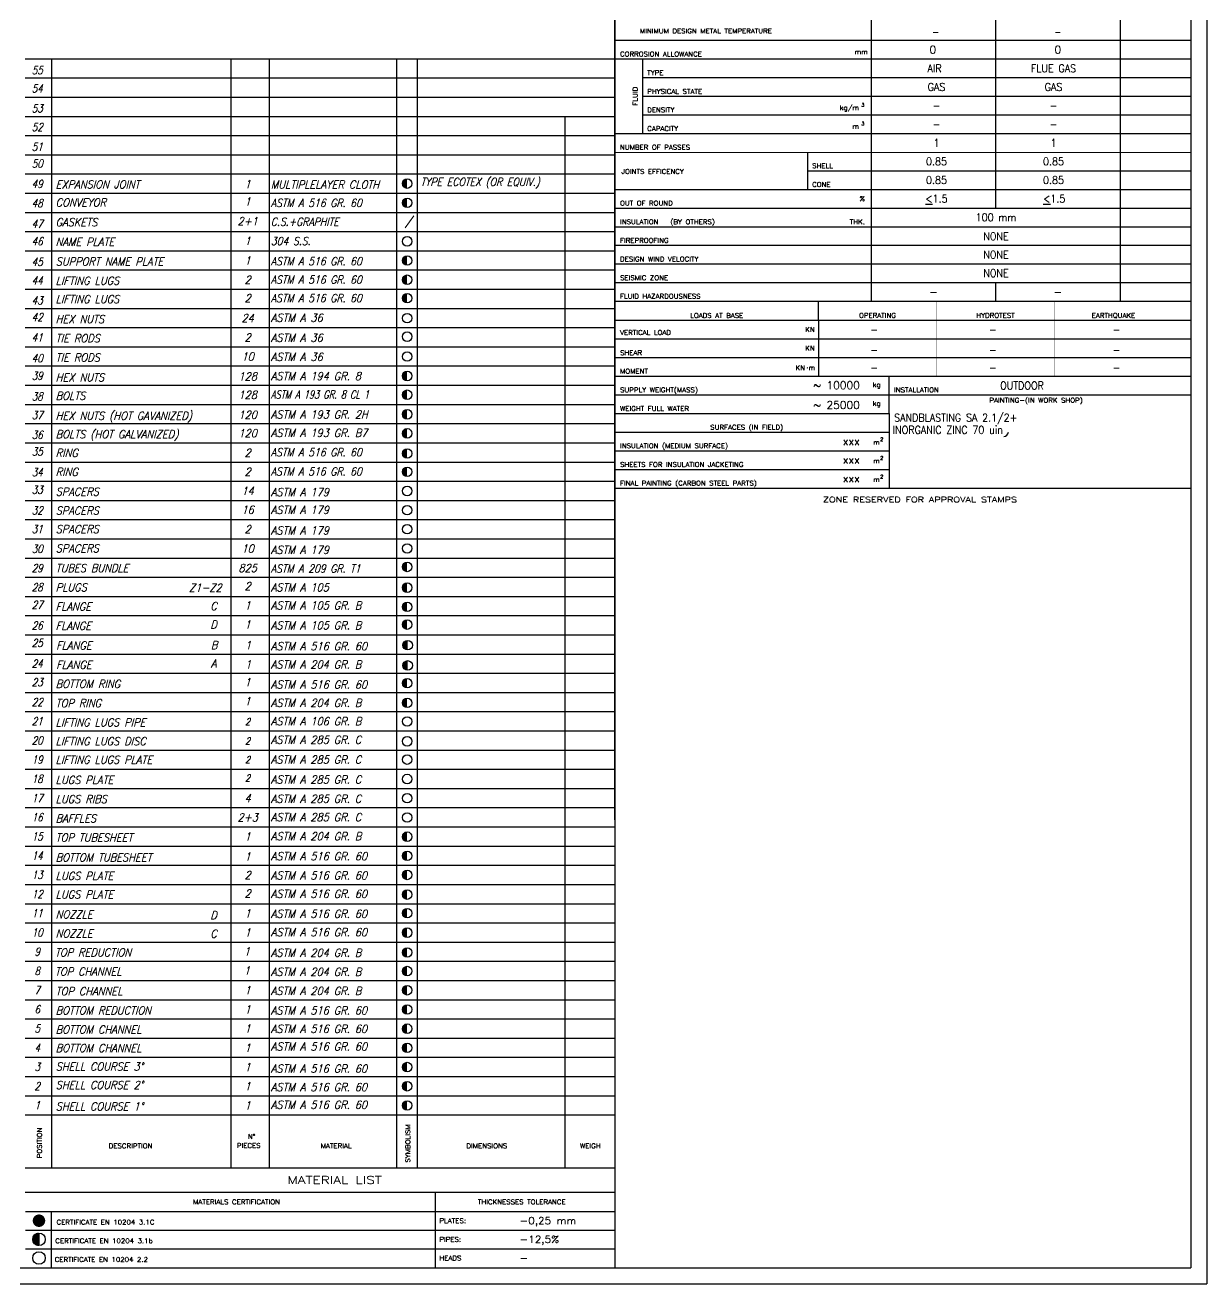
# Model space of a CAD drawing. Extents: x -16931 to 6849, y 1865 to 18685.
# Drawn here: x -537 to 6849, y 1865 to 9730 of the extents above; entities that cross this region are included whole.
import ezdxf
from ezdxf.enums import TextEntityAlignment as Align

# ---------------------------------------------------------------- set-up
doc = ezdxf.new("R2010")
doc.units = 0
doc.header["$LTSCALE"] = 200
doc.header["$MEASUREMENT"] = 0
doc.linetypes.add('AUSGEZOGEN', pattern=[0])
doc.layers.get('0').update_dxf_attribs({"linetype": 'CONTINUOUS'})
for name, color, linetype in [('QUOTE', 1, 'CONTINUOUS'), ('SC', 1, 'CONTINUOUS'), ('TABELLE', 3, 'CONTINUOUS')]:
    doc.layers.add(name, color=color, linetype=linetype)
doc.styles.add('ROMANS', font='romans.shx', dxfattribs={"width": 0.9, "oblique": 15, "height": 60})

# ---------------------------------------------------------------- blocks, each defined once
blk = doc.blocks.new('*X1')
at = {"color": 0}
for p, q in [((658, 386.65), (659.95, 388.6)), ((658, 386.47), (660, 388.47)), ((658.01, 386.84), (659.76, 388.59)), ((658.05, 387.05), (659.55, 388.55)), ((658.13, 387.31), (659.29, 388.47)), ((660, 387.58), (659.16, 388.42)), ((660, 387.76), (659.29, 388.47)), ((660, 387.93), (659.42, 388.51)), ((660, 388.11), (659.56, 388.55)), ((660, 388.29), (659.71, 388.58)), ((660, 388.46), (659.87, 388.6)), ((659.97, 384.6), (658, 386.57)), ((660, 384.75), (658.01, 386.75)), ((659.79, 384.61), (658.01, 386.39)), ((658.02, 386.31), (660, 388.29)), ((660, 384.93), (658.02, 386.9)), ((658.05, 386.17), (660, 388.12)), ((660, 385.1), (658.05, 387.05)), ((659.57, 384.65), (658.05, 386.17)), ((658.08, 386.03), (660, 387.94)), ((660, 385.28), (658.09, 387.19)), ((659.33, 384.72), (658.12, 385.93)), ((658.13, 385.89), (660, 387.76)), ((660, 385.46), (658.14, 387.32)), ((658.18, 385.77), (660, 387.59)), ((660, 385.63), (658.19, 387.45)), ((658.24, 385.65), (660, 387.41)), ((660, 385.81), (658.25, 387.56)), ((659, 384.87), (658.27, 385.6)), ((658.3, 387.66), (658.94, 388.3)), ((658.3, 385.54), (660, 387.23)), ((660, 385.99), (658.31, 387.67)), ((660, 386.16), (658.38, 387.78)), ((658.38, 385.43), (660, 387.06)), ((658.45, 385.33), (660, 386.88)), ((660, 386.34), (658.46, 387.88)), ((658.54, 385.24), (660, 386.7)), ((660, 386.52), (658.55, 387.97)), ((658.62, 385.15), (660, 386.53)), ((660, 386.69), (658.63, 388.06)), ((658.72, 385.07), (660, 386.35)), ((660, 386.87), (658.73, 388.14)), ((658.82, 384.99), (660, 386.17)), ((660, 387.05), (658.83, 388.22)), ((658.92, 384.92), (660, 386)), ((660, 387.23), (658.93, 388.29)), ((659.03, 384.85), (660, 385.82)), ((660, 387.4), (659.04, 388.36)), ((659.15, 384.79), (660, 385.64)), ((659.27, 384.74), (660, 385.47)), ((659.4, 384.69), (660, 385.29)), ((659.54, 384.65), (660, 385.11)), ((659.69, 384.62), (660, 384.94)), ((659.85, 384.61), (660, 384.76))]:
    blk.add_line(p, q, dxfattribs=at)

msp = doc.modelspace()

# ---------------------------------------------------------------- hatches: boundary and pattern name
at = {"layer": 'SC'}
for points in [[(1850.7, 8770.2, 0.414214), (1821, 8740.5, 0.414214), (1850.7, 8710.7)], [(1850.7, 8650.1, 0.414214), (1821, 8620.4, 0.414214), (1850.7, 8590.6)], [(1850.7, 8289.3, 0.414214), (1821, 8259.6, 0.414214), (1850.7, 8229.8)], [(1850.7, 8169.3, 0.414214), (1821, 8139.6, 0.414214), (1850.7, 8109.8)], [(1850.7, 8054.1, 0.414214), (1821, 8024.4, 0.414214), (1850.7, 7994.6)], [(1850.7, 7568, 0.414214), (1821, 7538.3, 0.414214), (1850.7, 7508.5)], [(1850.7, 7450.7, 0.414214), (1821, 7421, 0.414214), (1850.7, 7391.3)], [(1850.7, 7328.4, 0.414214), (1821, 7298.7, 0.414214), (1850.7, 7269)], [(1850.7, 7209.3, 0.414214), (1821, 7179.6, 0.414214), (1850.7, 7149.8)], [(1850.7, 7083.5, 0.414214), (1821, 7053.8, 0.414214), (1850.7, 7024)], [(1850.7, 6969.3, 0.414214), (1821, 6939.6, 0.414214), (1850.7, 6909.8)], [(1850.7, 6374.7, 0.414214), (1821, 6345, 0.414214), (1850.7, 6315.2)], [(1850.7, 6245.4, 0.414214), (1821, 6215.6, 0.414214), (1850.7, 6185.9)], [(1850.7, 6125, 0.414214), (1821, 6095.3, 0.414214), (1850.7, 6065.5)], [(1850.7, 6014.3, 0.414214), (1821, 5984.6, 0.414214), (1850.7, 5954.8)], [(1853.8, 5885.8, 0.414214), (1824.1, 5856, 0.414214), (1853.8, 5826.3)], [(1853.8, 5759.6, 0.414214), (1824.1, 5729.8, 0.414214), (1853.8, 5700.1)], [(1850.7, 5648.1, 0.414214), (1821, 5618.4, 0.414214), (1850.7, 5588.7)], [(1850.7, 5525.2, 0.414214), (1821, 5495.4, 0.414214), (1850.7, 5465.7)], [(1850.7, 4689, 0.414214), (1821, 4659.2, 0.414214), (1850.7, 4629.5)], [(1850.7, 4569.1, 0.414214), (1821, 4539.4, 0.414214), (1850.7, 4509.6)], [(1850.7, 4450.2, 0.414214), (1821, 4420.4, 0.414214), (1850.7, 4390.7)], [(1850.7, 4327.3, 0.414214), (1821, 4297.5, 0.414214), (1850.7, 4267.8)], [(1850.7, 4211.1, 0.414214), (1821, 4181.4, 0.414214), (1850.7, 4151.6)], [(1850.7, 4089.3, 0.414214), (1821, 4059.6, 0.414214), (1850.7, 4029.8)], [(1850.7, 3965.6, 0.414214), (1821, 3935.9, 0.414214), (1850.7, 3906.1)], [(1850.7, 3849.3, 0.414214), (1821, 3819.6, 0.414214), (1850.7, 3789.8)], [(1850.7, 3729.3, 0.414214), (1821, 3699.6, 0.414214), (1850.7, 3669.8)], [(1850.7, 3609.1, 0.414214), (1821, 3579.4, 0.414214), (1850.7, 3549.7)], [(1850.7, 3489.1, 0.414214), (1821, 3459.4, 0.414214), (1850.7, 3429.7)], [(1850.7, 3369.3, 0.414214), (1821, 3339.6, 0.414214), (1850.7, 3309.8)], [(1850.7, 3249.3, 0.414214), (1821, 3219.6, 0.414214), (1850.7, 3189.8)], [(1850.7, 3129.3, 0.414214), (1821, 3099.6, 0.414214), (1850.7, 3069.8)], [(1850.7, 3009.3, 0.414214), (1821, 2979.6, 0.414214), (1850.7, 2949.8)]]:
    msp.add_hatch(color=0, dxfattribs=at).paths.add_polyline_path(points)

# ---------------------------------------------------------------- linework, layer by layer
at = {"color": 0}
for p, q in [((6748.6, 18585.2), (6748.6, 1965.2)), ((3148.6, 4765.2), (3148.6, 16170.8)), ((3148.6, 13460.7), (3148.6, 1965.2)), ((3149.2, 9635.9), (6748.6, 9635.9)), ((-536.7, 9520.7), (3148.6, 9520.7)), ((-370.6, 2590.2), (-370.6, 9520.7)), ((750.1, 2590.2), (750.1, 9520.7)), ((990.2, 2590.2), (990.2, 9520.7)), ((1785.7, 2590.2), (1785.7, 9520.7)), ((1915.7, 2590.2), (1915.7, 9520.7)), ((3138.5, 9519.4), (6748.6, 9519.4)), ((-536.7, 9400.7), (3148.6, 9400.7)), ((3321.9, 9403), (6748.6, 9403)), ((3321.9, 9286.5), (6748.6, 9286.5)), ((-536.7, 9280.7), (3148.6, 9280.7)), ((-536.7, 9160.7), (3148.6, 9160.7)), ((2837.9, 2590.2), (2837.9, 9160.7)), ((3321.9, 9170.1), (6748.6, 9170.1)), ((3149.2, 9053.6), (6748.6, 9053.6)), ((-536.7, 9040.7), (3148.6, 9040.7)), ((-536.7, 8920.7), (3148.6, 8920.7)), ((3148.6, 8935.5), (6748.6, 8937.2)), ((4352.8, 8820.7), (6748.6, 8820.7)), ((-536.7, 8800.7), (3148.6, 8800.7)), ((-536.7, 8680.7), (3148.6, 8680.7)), ((3149.2, 8704.3), (6748.6, 8704.3)), ((3149.2, 8587.8), (6748.6, 8587.8)), ((-536.7, 8560.7), (3148.6, 8560.7)), ((-536.7, 8440.7), (3148.6, 8440.7)), ((3149.2, 8471.3), (6748.6, 8471.3)), ((3149.2, 8354.9), (6748.6, 8354.9)), ((-536.7, 8320.7), (3148.6, 8320.7)), ((-536.7, 8200.7), (3148.6, 8200.7)), ((3146.3, 8238.4), (6748.6, 8238.4)), ((3149.2, 8122), (6748.6, 8122)), ((-536.7, 8080.7), (3148.6, 8080.7)), ((-536.7, 7960.7), (3148.6, 7960.7)), ((3149.2, 8005.5), (6748.6, 8005.5)), ((4421.4, 7886.2), (4421.4, 8002.6)), ((3146.3, 7886.2), (4421.4, 7886.2)), ((4421.4, 7886.2), (6748.6, 7886.2)), ((4421.4, 7886.2), (4421.4, 7536.8)), ((-536.7, 7840.7), (3148.6, 7840.7)), ((-536.7, 7720.7), (3148.6, 7720.7)), ((3146.3, 7769.7), (6748.6, 7769.7)), ((3146.3, 7653.3), (6748.6, 7653.3)), ((-536.7, 7600.7), (3148.6, 7600.7)), ((-536.7, 7480.7), (3148.6, 7480.7)), ((3146.3, 7536.8), (6748.6, 7536.8)), ((4863, 7303.9), (4863, 7536.8)), ((3146.3, 7420.4), (4863, 7420.4)), ((4863, 7420.4), (6748.6, 7420.4)), ((-536.7, 7360.7), (3148.6, 7360.7)), ((-536.7, 7240.7), (3148.6, 7240.7)), ((3146.3, 7303.9), (4863, 7303.9)), ((3149.2, 7187.5), (4863, 7187.5)), ((-536.7, 7120.7), (3148.6, 7120.7)), ((-536.7, 7000.7), (3148.6, 7000.7)), ((3149.2, 7071), (4863, 7071)), ((3149.2, 6954.6), (4863, 6954.6)), ((-536.7, 6880.7), (3148.6, 6880.7)), ((3148.2, 6838.1), (6748.6, 6838.1)), ((-536.7, 6760.7), (3148.6, 6760.7)), ((-536.7, 6640.7), (3148.6, 6640.7)), ((-536.7, 6520.7), (3148.6, 6520.7)), ((-536.7, 6400.7), (3148.6, 6400.7)), ((-536.7, 6280.7), (3148.6, 6280.7)), ((-536.7, 6160.7), (3148.6, 6160.7)), ((-536.7, 6040.7), (3148.6, 6040.7)), ((-536.7, 5920.7), (3148.6, 5920.7)), ((-536.7, 5800.7), (3148.6, 5800.7)), ((-536.7, 5680.7), (3148.6, 5680.7)), ((-536.7, 5560.7), (3148.6, 5560.7)), ((-536.7, 5440.7), (3148.6, 5440.7)), ((-536.7, 5320.7), (3148.6, 5320.7)), ((-536.7, 5200.7), (3148.6, 5200.7)), ((-536.7, 5080.7), (3148.6, 5080.7)), ((-536.7, 4960.7), (3148.6, 4960.7)), ((-536.7, 4840.7), (3148.6, 4840.7)), ((-536.7, 4720.7), (3148.6, 4720.7)), ((-536.7, 4600.7), (3148.6, 4600.7)), ((-536.7, 4480.7), (3148.6, 4480.7)), ((-536.7, 4360.7), (3148.6, 4360.7)), ((-536.7, 4240.7), (3148.6, 4240.7)), ((-536.7, 4120.7), (3148.6, 4120.7)), ((-536.7, 4000.7), (3148.6, 4000.7)), ((-536.7, 3880.7), (3148.6, 3880.7)), ((-536.7, 3760.7), (3148.6, 3760.7)), ((-536.7, 3640.7), (3148.6, 3640.7)), ((3148.6, 3564.5), (3148.6, 3476.7)), ((3148.6, 3564.5), (3148.6, 3476.7)), ((3148.6, 3564.5), (3148.6, 3476.7)), ((-536.7, 3520.7), (3148.6, 3520.7)), ((-536.7, 3400.7), (3148.6, 3400.7)), ((-536.7, 3280.7), (3148.6, 3280.7)), ((-536.7, 3160.7), (3148.6, 3160.7)), ((-536.7, 3040.7), (3148.6, 3040.7)), ((-536.7, 2920.7), (3148.6, 2920.7)), ((-356.6, 2920.7), (3148.6, 2920.7)), ((-536.7, 2590.2), (3151.5, 2590.2)), ((-536.7, 2437.6), (3148.6, 2437.6)), ((-534.1, 2318.1), (3148.6, 2318.1)), ((-372.7, 1965.2), (-372.7, 2318.1)), ((-534.1, 2201.4), (3148.6, 2201.4)), ((-450.5, 2182), (-450.5, 2104.2)), ((-534.1, 2084.8), (3148.6, 2084.8))]:
    msp.add_line(p, q, dxfattribs=at)
at = {"color": 0, "linetype": 'AUSGEZOGEN'}
for p, q in [((4750.4, 11503), (4750.4, 8005.5)), ((6306, 11503), (6306, 8005.5)), ((5528.2, 11266.2), (5528.2, 8587.8)), ((3321.9, 9519.4), (3321.9, 9053.6)), ((4352.8, 8937.2), (4352.8, 8704.3)), ((5528.2, 8122), (5528.2, 8005.5)), ((4863, 7303.9), (4863, 6838.1)), ((2026.4, 2437.6), (2026.4, 1967.2)), ((-356.6, 1965.2), (3148.6, 1965.2))]:
    msp.add_line(p, q, dxfattribs=at)
at = {"color": 0}
for points in [[(5159, 8002.6, 2.91, 2.91, 0), (5159, 7536.8, 2.91, 2.91, 0)], [(5896.5, 8002.6, 2.91, 2.91, 0), (5896.5, 7536.8, 2.91, 2.91, 0)]]:
    msp.add_lwpolyline(points, format="xyseb", dxfattribs=at)
msp.add_lwpolyline([(-469.9, 2259.7, 38.9, 38.9, 1), (-431, 2259.7, 38.9, 38.9, 1)], format="xyseb", close=True, dxfattribs=at)
msp.add_lwpolyline([(-16831.4, 2065.2), (-16831.4, 1965.2), (6748.6, 1965.2)], dxfattribs=at)
for centre in [(-450.5, 2143.1), (-450.5, 2026.5)]:
    msp.add_circle(centre, 38.9, dxfattribs=at)
at = {"layer": 'QUOTE', "color": 0, "linetype": 'Continuous'}
msp.add_arc((5579.8, 7189.2), 28.4, 270, 357.64509, dxfattribs=at)
at = {"layer": 'SC', "color": 0}
for centre in [(1850.7, 8740.5), (1850.7, 8620.4), (1850.7, 8379.6), (1850.7, 8379.6), (1850.7, 8379.6), (1850.7, 8259.6), (1850.7, 8139.6), (1850.7, 8024.4), (1850.7, 7899.6), (1850.7, 7784.1), (1850.7, 7659.6), (1850.7, 7538.3), (1850.7, 7421), (1850.7, 7298.7), (1850.7, 7179.6), (1850.7, 7053.8), (1850.7, 6939.6), (1850.7, 6819.6), (1850.7, 6699.6), (1850.7, 6580.6), (1850.7, 6460.6), (1850.7, 6345), (1850.7, 6215.6), (1850.7, 6095.3), (1850.7, 5984.6), (1853.8, 5856), (1853.8, 5729.8), (1850.7, 5618.4), (1850.7, 5495.4), (1850.7, 5379.6), (1850.7, 5255.2), (1850.7, 5140.9), (1850.7, 5140.9), (1850.7, 5019.6), (1850.7, 5019.6), (1850.7, 4899.6), (1850.7, 4779.2), (1850.7, 4659.2), (1850.7, 4539.4), (1850.7, 4420.4), (1850.7, 4297.5), (1850.7, 4181.4), (1850.7, 4059.6), (1850.7, 3935.9), (1850.7, 3819.6), (1850.7, 3699.6), (1850.7, 3579.4), (1850.7, 3459.4), (1850.7, 3339.6), (1850.7, 3219.6), (1850.7, 3099.6), (1850.7, 2979.6)]:
    msp.add_circle(centre, 29.7, dxfattribs=at)
at = {"layer": 'TABELLE', "color": 0}
msp.add_line((6848.6, 18685.2), (6848.6, 1865.1), dxfattribs=at)
msp.add_lwpolyline([(-16931.4, 2065.2), (-16931.4, 1865.2), (6848.6, 1865.2)], dxfattribs=at)

# ---------------------------------------------------------------- block references
at = {"color": 0, "xscale": 19.44057140203881, "yscale": 19.44057140203881, "zscale": 19.44057140204878}
msp.add_blockref('*X1', (-13281.3, -5372.5), dxfattribs=at)

# ---------------------------------------------------------------- texts
at = {"color": 0, "style": 'ROMANS', "width": 1.1}
for s, height, p in [('MINIMUM DESIGN METAL TEMPERATURE', 29.113, (3305.3, 9679.5)), ('CORROSION ALLOWANCE', 29.113, (3181.2, 9535.4)), ('TYPE', 29.11, (3351.1, 9418.9)), ('PHYSICAL STATE', 29.113, (3351.1, 9302.4)), ('DENSITY', 29.11, (3351.1, 9186)), ('3', 21.3, (4688.8, 9221.9)), ('3', 21.3, (4688.8, 9105.5)), ('CAPACITY', 29.11, (3351.1, 9069.5)), ('NUMBER OF PASSES', 29.113, (3181.2, 8953.1)), ('JOINTS EFFICENCY', 29.113, (3190.4, 8801.4)), ('SHELL', 29.11, (4381.9, 8836.6)), ('CONE', 29.11, (4381.9, 8720.2)), ('OUT OF ROUND', 29.113, (3181.2, 8603.7)), ('INSULATION', 29.11, (3181.2, 8487.3)), ('(BY OTHERS)', 29.113, (3495.5, 8487.3)), ('FIREPROOFING', 29.113, (3181.2, 8370.8)), ('DESIGN WIND VELOCITY', 29.113, (3181.2, 8254.4)), ('SEISMIC ZONE', 29.113, (3181.2, 8137.9)), ('FLUID HAZARDOUSNESS', 29.113, (3181.2, 8021.5)), ('VERTICAL LOAD', 29.113, (3181.2, 7795.6)), ('SHEAR', 29.11, (3181.2, 7669.2)), ('MOMENT', 29.11, (3181.2, 7552.8)), ('.', 29.1, (4345.1, 7588)), ('SUPPLY WEIGHT(MASS)', 29.113, (3181.2, 7436.3)), ('INSTALLATION', 29.113, (4893.5, 7436.3)), ('PAINTING-(IN WORK SHOP)', 29.113, (5489.9, 7371.9)), ('WEIGHT FULL WATER', 29.113, (3181.2, 7319.9)), ('SURFACES (IN FIELD)', 29.113, (3745, 7203.4)), ('INSULATION (MEDIUM SURFACE)', 29.113, (3181.2, 7087)), ('2', 21.3, (4806.9, 7131.5)), ('2', 21.3, (4806.9, 7015)), ('SHEETS FOR INSULATION JACKETING', 29.113, (3181.2, 6970.5)), ('FINAL PAINTING (CARBON STEEL PARTS)', 29.113, (3181.2, 6854.1)), ('2', 21.3, (4806.9, 6898.6)), ('N%%D', 29.16, (855.1, 2771.4)), ('DESCRIPTION', 29.161, (-14.7, 2712.4)), ('PIECES', 29.16, (786.5, 2714.5)), ('MATERIAL', 29.16, (1310.3, 2712.4)), ('DIMENSIONS', 29.16, (2220.8, 2712.4)), ('WEIGH', 29.16, (2930.7, 2712.4)), ('MATERIALS CERTIFICATION', 29.161, (512.6, 2362.5)), ('THICKNESSES TOLERANCE', 29.161, (2292.7, 2362.5)), ('-0,25 mm', 43.74, (2553.1, 2237.9)), ('CERTIFICATE EN 10204 3.1C', 29.161, (-340.6, 2236.1)), ('PLATES:', 29.16, (2052.1, 2245.2)), ('CERTIFICATE EN 10204 3.1b', 29.161, (-348.2, 2119.5)), ('PIPES:', 29.16, (2052.1, 2128.5)), ('-12,5%', 43.74, (2553.1, 2121.2)), ('CERTIFICATE EN 10204 2.2', 29.161, (-352, 2002.8)), ('HEADS', 29.16, (2052.1, 2011.9)), ('-', 43.7, (2553.1, 2004.6))]:
    msp.add_text(s, height=height, dxfattribs=at).set_placement(p)
for s, height, p in [('mm', 29.11, (4729.9, 9549.5)), ('kg/m', 29.11, (4674.9, 9200.1)), ('m', 29.1, (4674.9, 9083.7)), ('%', 29.1, (4711.6, 8631.5)), ('THK.', 29.11, (4711.6, 8487.3))]:
    msp.add_text(s, height=height, dxfattribs=at).set_placement(p, align=Align.RIGHT)
at = {"color": 0, "style": 'ROMANS', "oblique": 15}
for s, height, width, p in [('55', 50, 0.8, (-461.2, 9449)), ('54', 50, 0.8, (-461.2, 9335.6)), ('53', 50, 0.8, (-461.2, 9210.6)), ('52', 50, 0.8, (-461.2, 9094)), ('51', 50, 0.8, (-461.2, 8970.6)), ('50', 50, 0.8, (-461.2, 8865.5)), ('49', 50, 0.8, (-461.2, 8738.1)), ('1', 50, 0.9, (853.9, 8737.9)), ('1', 50, 0.9, (853.9, 8628.2)), ('48', 50, 0.8, (-461.2, 8618.1)), ('47', 50, 0.8, (-461.2, 8489)), ('2+1', 50, 0.9, (853.9, 8505)), ('/', 50, 0.9, (1859.3, 8505)), ('46', 50, 0.8, (-461.2, 8379.8)), ('1', 50, 0.9, (853.9, 8381.9)), ('45', 50, 0.8, (-461.2, 8250.6)), ('1', 50, 0.9, (853.9, 8259.7)), ('44', 50, 0.8, (-461.2, 8134)), ('2', 50, 0.9, (853.9, 8139.7)), ('43', 50, 0.8, (-461.2, 8010.6)), ('2', 50, 0.9, (853.9, 8024.5)), ('42', 50, 0.8, (-461.2, 7905.5)), ('24', 50, 0.9, (853.9, 7899.7)), ('41', 50, 0.8, (-461.2, 7778.1)), ('2', 50, 0.9, (853.9, 7779.7)), ('40', 50, 0.8, (-461.2, 7649)), ('10', 50, 0.9, (853.9, 7659.7)), ('39', 50, 0.8, (-461.2, 7539.8)), ('128', 50, 0.9, (853.9, 7535.6)), ('38', 50, 0.8, (-461.2, 7410.6)), ('128', 50, 0.9, (853.9, 7420.4)), ('37', 50, 0.8, (-461.2, 7294)), ('120', 50, 0.9, (853.9, 7295.6)), ('36', 50, 0.8, (-461.2, 7170.6)), ('120', 50, 0.9, (853.9, 7180.4)), ('35', 50, 0.8, (-461.2, 7065.5)), ('2', 50, 0.9, (853.9, 7058.3)), ('34', 50, 0.8, (-461.2, 6936.3)), ('2', 50, 0.9, (853.9, 6939.7)), ('33', 50, 0.8, (-461.2, 6827.1)), ('14', 50, 0.9, (853.9, 6819.7)), ('32', 50, 0.8, (-461.2, 6697.9)), ('16', 50, 0.9, (853.9, 6702.5)), ('31', 50, 0.8, (-461.2, 6581.3)), ('2', 50, 0.9, (853.9, 6580.5)), ('30', 50, 0.8, (-461.2, 6457.9)), ('10', 50, 0.9, (853.9, 6459.3)), ('29', 50, 0.8, (-461.2, 6337.9)), ('825', 50, 0.9, (853.9, 6338.1)), ('28', 50, 0.8, (-461.2, 6217.9)), ('2', 50, 0.9, (853.9, 6225.1)), ('27', 50, 0.8, (-461.2, 6108.3)), ('1', 50, 0.9, (853.9, 6104.7)), ('26', 50, 0.8, (-461.2, 5979.1)), ('1', 50, 0.9, (853.9, 5984.7)), ('25', 50, 0.8, (-461.2, 5869.9)), ('1', 50, 0.9, (857, 5856.2)), ('24', 50, 0.8, (-461.2, 5740.7)), ('1', 50, 0.9, (857, 5736.2)), ('23', 50, 0.8, (-461.2, 5624.1)), ('1', 50, 0.9, (853.9, 5624.5)), ('22', 50, 0.8, (-461.2, 5500.7)), ('1', 50, 0.9, (853.9, 5505.5)), ('21', 50, 0.8, (-461.2, 5380.7)), ('2', 44, 0.8, (853.9, 5378.9)), ('20', 50, 0.8, (-461.2, 5260.7)), ('2', 44, 0.8, (853.9, 5256.5)), ('19', 50, 0.8, (-461.2, 5140.7)), ('2', 44, 0.8, (853.9, 5141.2)), ('18', 50, 0.8, (-461.2, 5020.7)), ('2', 44, 0.8, (853.9, 5026)), ('17', 50, 0.8, (-461.2, 4900.7)), ('4', 50, 0.9, (853.9, 4899.7)), ('16', 50, 0.8, (-461.2, 4780.7)), ('2+3', 50, 0.9, (853.9, 4779.7)), ('15', 50, 0.8, (-461.2, 4660.7)), ('1', 50, 0.9, (853.9, 4659.7)), ('14', 50, 0.8, (-461.2, 4540.7)), ('1', 50, 0.9, (853.9, 4535.3)), ('13', 50, 0.8, (-461.2, 4420.7)), ('2', 50, 0.9, (853.9, 4419.6)), ('2', 50, 0.9, (853.9, 4304.3)), ('12', 50, 0.8, (-461.2, 4300.7)), ('11', 50, 0.8, (-461.2, 4180.7)), ('1', 50, 0.9, (853.9, 4179.7)), ('10', 50, 0.8, (-461.2, 4060.7)), ('1', 50, 0.9, (853.9, 4059.7)), ('9', 50, 0.8, (-461.2, 3940.7)), ('1', 50, 0.9, (849.1, 3942.1)), ('8', 50, 0.8, (-461.2, 3820.7)), ('1', 50, 0.9, (849.1, 3822.3)), ('7', 50, 0.8, (-461.2, 3700.7)), ('1', 50, 0.9, (853.9, 3699.7)), ('6', 50, 0.8, (-461.2, 3580.7)), ('1', 50, 0.9, (853.9, 3579.7)), ('5', 50, 0.8, (-461.2, 3460.7)), ('1', 50, 0.9, (853.9, 3459.7)), ('4', 50, 0.8, (-461.2, 3340.7)), ('1', 50, 0.9, (853.9, 3339.7)), ('3', 50, 0.8, (-461.2, 3220.7)), ('1', 50, 0.9, (853.9, 3219.7)), ('2', 50, 0.8, (-461.2, 3100.7)), ('1', 50, 0.9, (853.9, 3099.7)), ('1', 50, 0.8, (-461.2, 2980.7)), ('1', 50, 0.9, (853.9, 2979.7))]:
    msp.add_text(s, height=height, dxfattribs=dict(at, width=width)).set_placement(p, align=Align.MIDDLE_CENTER)
at = {"color": 0, "style": 'ROMANS', "width": 1.1}
for s, height, p in [('FLUID', 29.11, (3290.1, 9227.6)), ('POSITION', 29.16, (-432.5, 2649.7)), ('SYMBOLISM', 29.16, (1869.2, 2622.3))]:
    msp.add_text(s, height=height, rotation=90, dxfattribs=at).set_placement(p)
at = {"color": 0, "style": 'ROMANS', "oblique": 15}
for s, width, p in [('EXPANSION JOINT', 0.9, (-345.8, 8735.6)), ('MULTIPLELAYER CLOTH', 0.9, (998.8, 8734.2)), ('TYPE ECOTEX (OR EQUIV.)', 0.85, (1934.5, 8750.8)), ('CONVEYOR', 0.9, (-345.8, 8622.3)), ('ASTM A 516 GR. 60', 0.85, (998.8, 8619.6)), ('GASKETS', 0.9, (-345.8, 8499.2)), ('C.S.+GRAPHITE', 0.85, (998.8, 8502.2)), ('NAME PLATE', 0.9, (-345.8, 8376)), ('304 S.S.', 0.85, (998.8, 8381.5)), ('SUPPORT NAME PLATE', 0.9, (-345.8, 8253.8)), ('ASTM A 516 GR. 60', 0.85, (998.8, 8255.5)), ('LIFTING LUGS', 0.9, (-345.8, 8133.8)), ('ASTM A 516 GR. 60', 0.85, (998.8, 8140.2)), ('LIFTING LUGS', 0.9, (-345.8, 8018.6)), ('ASTM A 516 GR. 60', 0.85, (998.8, 8025)), ('HEX NUTS', 0.9, (-345.8, 7893.8)), ('ASTM A 36', 0.9, (998.8, 7901.8)), ('TIE RODS', 0.9, (-345.8, 7773.8)), ('ASTM A 36', 0.9, (998.8, 7777.4)), ('TIE RODS', 0.9, (-345.8, 7653.8)), ('ASTM A 36', 0.9, (998.8, 7657.4)), ('HEX NUTS', 0.9, (-345.8, 7529.7)), ('ASTM A 194 GR. 8', 0.9, (998.8, 7537.7)), ('BOLTS', 0.9, (-345.8, 7414.5)), ('ASTM A 193 GR. 8 CL 1', 0.75, (998.8, 7422.5)), ('HEX NUTS (HOT GAVANIZED)', 0.9, (-345.8, 7289.7)), ('ASTM A 193 GR. 2H', 0.9, (998.8, 7297.7)), ('BOLTS (HOT GALVANIZED)', 0.9, (-345.8, 7174.5)), ('ASTM A 193 GR. B7', 0.9, (998.8, 7182.5)), ('RING', 0.9, (-345.8, 7057.4)), ('ASTM A 516 GR. 60', 0.85, (998.8, 7061.7)), ('RING', 0.9, (-345.8, 6938.8)), ('ASTM A 516 GR. 60', 0.85, (998.8, 6941.7)), ('SPACERS', 0.9, (-345.8, 6815.3)), ('ASTM A 179', 0.9, (998.8, 6812.4)), ('SPACERS', 0.9, (-345.8, 6696.7)), ('ASTM A 179', 0.9, (998.8, 6701)), ('SPACERS', 0.9, (-345.8, 6581.4)), ('ASTM A 179', 0.9, (998.8, 6573.4)), ('SPACERS', 0.9, (-345.8, 6461)), ('ASTM A 179', 0.9, (998.8, 6451.6)), ('TUBES BUNDLE', 0.9, (-345.8, 6337.8)), ('ASTM A 209 GR. T1', 0.85, (998.8, 6334.7)), ('PLUGS', 0.9, (-345.8, 6217.4)), ('Z1-Z2', 0.9, (487.1, 6215.2)), ('ASTM A 105', 0.9, (998.8, 6217.3)), ('FLANGE', 0.9, (-345.8, 6097.4)), ('C', 0.9, (620.9, 6100)), ('ASTM A 105 GR. B', 0.9, (998.8, 6104.3)), ('FLANGE ', 0.9, (-345.8, 5977)), ('D', 0.9, (620.9, 5984.7)), ('ASTM A 105 GR. B', 0.9, (998.8, 5979.8)), ('FLANGE', 0.9, (-342.7, 5853.9)), ('B', 0.9, (624, 5856.4)), ('ASTM A 516 GR. 60', 0.9, (998.8, 5849.7)), ('FLANGE ', 0.9, (-342.7, 5733.5)), ('A', 0.9, (624, 5741.2)), ('ASTM A 204 GR. B', 0.9, (998.8, 5735.3)), ('BOTTOM RING', 0.9, (-345.8, 5613.8)), ('ASTM A 516 GR. 60', 0.9, (998.8, 5609.7)), ('TOP RING', 0.9, (-345.8, 5493.8)), ('ASTM A 204 GR. B', 0.9, (998.8, 5495.3)), ('LIFTING LUGS PIPE', 0.9, (-345.8, 5373.8)), ('ASTM A 106 GR. B', 0.9, (998.8, 5380.4)), ('LIFTING LUGS DISC', 0.9, (-345.8, 5255.8)), ('ASTM A 285 GR. C', 0.9, (998.8, 5265.2)), ('LIFTING LUGS PLATE', 0.9, (-345.8, 5140.6)), ('ASTM A 285 GR. C', 0.9, (998.8, 5140.7)), ('LUGS PLATE', 0.9, (-345.8, 5013.8)), ('ASTM A 285 GR. C', 0.9, (998.8, 5016.3)), ('LUGS RIBS', 0.9, (-345.8, 4894)), ('ASTM A 285 GR. C', 0.9, (998.8, 4896.5)), ('BAFFLES', 0.9, (-345.8, 4773.8)), ('ASTM A 285 GR. C', 0.9, (998.8, 4781.4)), ('TOP TUBESHEET', 0.9, (-345.8, 4653.8)), ('ASTM A 204 GR. B', 0.9, (998.8, 4661.6)), ('ASTM A 516 GR. 60', 0.9, (998.8, 4537.1)), ('BOTTOM TUBESHEET', 0.9, (-345.8, 4529.4)), ('LUGS PLATE', 0.9, (-345.8, 4413.7)), ('ASTM A 516 GR. 60', 0.9, (998.8, 4417.3)), ('ASTM A 516 GR. 60', 0.9, (998.8, 4302.1)), ('LUGS PLATE', 0.9, (-345.8, 4298.4)), ('NOZZLE', 0.9, (-345.8, 4173.8)), ('D', 0.9, (620.9, 4168.5)), ('ASTM A 516 GR. 60', 0.9, (998.8, 4177.6)), ('NOZZLE', 0.9, (-345.8, 4053.8)), ('C', 0.9, (620.9, 4053.2)), ('ASTM A 516 GR. 60', 0.9, (998.8, 4062.4)), ('TOP REDUCTION', 0.9, (-350.6, 3936.2)), ('ASTM A 204 GR. B', 0.9, (998.8, 3934.3)), ('TOP CHANNEL', 0.9, (-350.6, 3816.4)), ('ASTM A 204 GR. B', 0.9, (998.8, 3814.8)), ('TOP CHANNEL', 0.9, (-345.8, 3693.8)), ('ASTM A 204 GR. B', 0.9, (998.8, 3695.3)), ('BOTTOM REDUCTION', 0.9, (-345.8, 3573.8)), ('ASTM A 516 GR. 60', 0.9, (998.8, 3573.8)), ('BOTTOM CHANNEL', 0.9, (-345.8, 3453.8)), ('ASTM A 516 GR. 60', 0.9, (998.8, 3458.6)), ('BOTTOM CHANNEL', 0.9, (-345.8, 3338.6)), ('ASTM A 516 GR. 60', 0.9, (998.8, 3348)), ('SHELL COURSE 3%%D', 0.9, (-345.8, 3222.7)), ('ASTM A 516 GR. 60', 0.9, (998.8, 3209.7)), ('SHELL COURSE 2%%D', 0.9, (-345.8, 3107.5)), ('ASTM A 516 GR. 60', 0.9, (998.8, 3094.5)), ('SHELL COURSE 1%%D', 0.9, (-345.8, 2973.8)), ('ASTM A 516 GR. 60', 0.9, (998.8, 2983.9))]:
    msp.add_text(s, height=50, dxfattribs=dict(at, width=width)).set_placement(p, align=Align.MIDDLE_LEFT)
at = {"color": 0, "style": 'ROMANS'}
for s, height, width, p in [('LOADS AT BASE', 29.113, 1.1, (3785.3, 7916)), ('KN', 29.11, 1.1, (4368.1, 7828)), ('KN', 29.11, 1.1, (4368.1, 7711.5)), ('KN m', 29.11, 1.1, (4339.3, 7589.7)), ('kg', 29.11, 1.1, (4785.3, 7478.6)), ('kg', 29.11, 1.1, (4785.3, 7362.2)), ('m', 29.1, 1.1, (4783.9, 7124.2)), ('m', 29.1, 1.1, (4783.9, 7007.8)), ('m', 29.1, 1.1, (4783.9, 6891.3)), ('ZONE RESERVED FOR APPROVAL STAMPS', 33.965, 1.3, (5055.4, 6765.9)), ('MATERIAL LIST', 48.601, 1.3, (1397, 2513.9))]:
    msp.add_text(s, height=height, dxfattribs=dict(at, width=width)).set_placement(p, align=Align.MIDDLE)
at = {"color": 0, "style": 'ROMANS', "width": 1.1}
for s, p in [('OPERATING', (4790.2, 7902.1)), ('HYDROTEST', (5527.7, 7902.1)), ('EARTHQUAKE', (6265.2, 7902.1))]:
    msp.add_text(s, height=29.11, dxfattribs=at).set_placement(p, align=Align.CENTER)
at = {"layer": 'SC', "color": 0, "style": 'ROMANS'}
for s, height, width, p in [('-', 48.5, 0.8, (5153.5, 9687.5)), ('-', 48.5, 0.8, (5916.7, 9687.5)), ('AIR', 48.52, 0.9, (5147, 9461.2)), ('FLUE GAS', 48.52, 0.9, (5890.3, 9461.2)), ('GAS', 48.52, 0.9, (5158.9, 9344.7)), ('GAS', 48.52, 0.9, (5890.3, 9344.7)), ('-', 48.5, 0.9, (5158.9, 9228.3)), ('-', 48.5, 0.9, (5890.3, 9228.3)), ('-', 48.5, 0.9, (5158.9, 9111.8)), ('-', 48.5, 0.9, (5890.3, 9111.8)), ('1', 48.5, 0.9, (5158.9, 8995.4)), ('1', 48.5, 0.9, (5890.3, 8995.4)), ('0.85', 48.52, 0.9, (5158.9, 8878.9)), ('0.85', 48.52, 0.9, (5890.3, 8878.9)), ('0.85', 48.52, 0.9, (5158.9, 8762.5)), ('0.85', 48.52, 0.9, (5890.3, 8762.5)), ('%%U<%%U1.5', 48.52, 0.9, (5158.9, 8646)), ('%%U<%%U1.5', 48.52, 0.9, (5894.9, 8646)), ('100 mm', 48.52, 0.9, (5531, 8529.6)), ('NONE', 48.52, 0.9, (5531, 8410.8)), ('NONE', 48.52, 0.9, (5531, 8295.9)), ('NONE', 48.52, 0.9, (5531, 8181)), ('-', 48.5, 0.9, (4770.1, 7828)), ('-', 48.5, 0.9, (5511.8, 7828)), ('-', 48.5, 0.9, (6284.2, 7828)), ('-', 48.5, 0.9, (4770.1, 7701.6)), ('-', 48.5, 0.9, (5511.8, 7701.6)), ('-', 48.5, 0.9, (6284.2, 7701.6)), ('-', 48.5, 0.9, (4770.1, 7590.5)), ('-', 48.5, 0.9, (5511.8, 7590.5)), ('-', 48.5, 0.9, (6284.2, 7590.5)), ('OUTDOOR', 48.52, 0.9, (5693.5, 7478.6))]:
    msp.add_text(s, height=height, dxfattribs=dict(at, width=width)).set_placement(p, align=Align.MIDDLE)
for s, p in [('0', (5137.1, 9577.6)), ('0', (5918.3, 9577.6)), ('-', (5139.3, 8063.8)), ('-', (5917.1, 8063.8))]:
    msp.add_text(s, height=48.5, dxfattribs=at).set_placement(p, align=Align.MIDDLE)
for s, height, p in [('%%126 10000', 48.521, (4679.1, 7456.3)), ('%%126 25000', 48.521, (4679.1, 7333.1)), ('xxx', 48.52, (4679.1, 7106.9)), ('xxx', 48.52, (4679.1, 6990.5)), ('xxx', 48.52, (4679.1, 6874))]:
    msp.add_text(s, height=height, dxfattribs=at).set_placement(p, align=Align.RIGHT)
at = {"layer": 'SC', "color": 0, "style": 'ROMANS', "width": 0.9}
for s, p in [('SANDBLASTING SA 2.1/2+', (4894.1, 7254)), (' INORGANIC ZINC 70 uin', (4855.5, 7177.4))]:
    msp.add_text(s, height=48.521, dxfattribs=at).set_placement(p)

doc.saveas('drawing.dxf')
